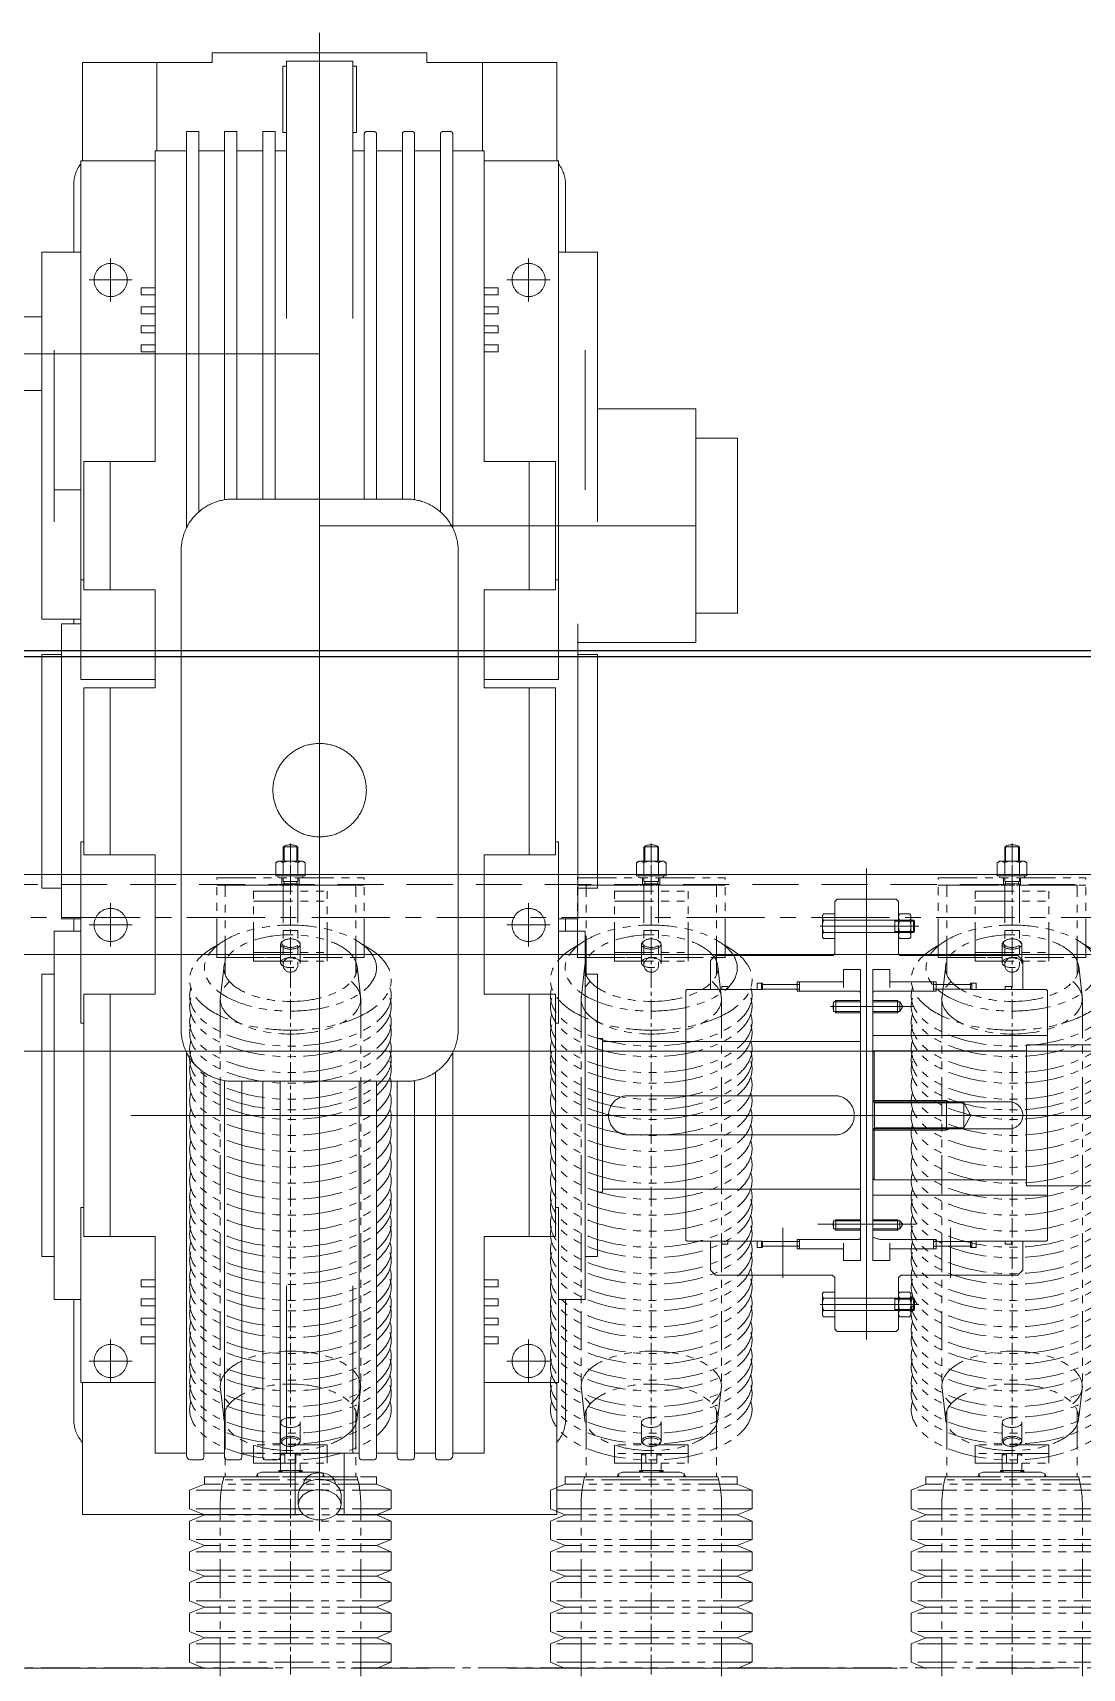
# Model space of a CAD drawing. Header units: millimetres. Extents: x -243837 to -5443, y 40 to 285140.
# Drawn here: x -109758 to -108905, y 78766 to 80097 of the extents above; entities that cross this region are included whole.
import ezdxf

# ---------------------------------------------------------------- set-up
doc = ezdxf.new("R2010")
doc.units = ezdxf.units.MM
for name, pattern in [('CENTER', [50.8, 31.75, -6.35, 6.35, -6.35]), ('CENTER2', [1.125, 0.75, -0.125, 0.125, -0.125]), ('HIDDEN', [0.375, 0.25, -0.125]), ('PHANTOM', [63.5, 31.75, -6.35, 6.35, -6.35, 6.35, -6.35])]:
    doc.linetypes.add(name, pattern=pattern)
for name, color, linetype, lineweight in [('2', 3, 'Continuous', 20), ('CEN', 1, 'CENTER', 9), ('PHANTAM', 21, 'PHANTOM', 0), ('phantom', 4, 'PHANTOM', 5), ('R-CENTER', 1, 'CENTER2', 5), ('R-HIDDEN', 3, 'HIDDEN', 9), ('R-OBJECT', 2, 'Continuous', 20)]:
    doc.layers.add(name, color=color, linetype=linetype, lineweight=lineweight)

# ---------------------------------------------------------------- blocks, each defined once
blk = doc.blocks.new('VXCVXCVXCVCXV')
at = {"layer": 'PHANTAM', "ltscale": 200}
for p, q in [((-1515, -338.5, -0.4), (-1515, 881.3, -0.4)), ((-1708, 857.1, -0.4), (-1708, 777.1, -0.4)), ((-1602.3, 857.1, -0.4), (-1708, 857.1, -0.4)), ((-1647.4, 857.1, -0.4), (-1647.4, 785, -0.4)), ((-1602.3, 865, -0.4), (-1602.3, 857.1, -0.4)), ((-1427.7, 865, -0.4), (-1602.3, 865, -0.4)), ((-1545, 800, -0.4), (-1545, 854, -0.4)), ((-1542, 854, -0.4), (-1545, 854, -0.4)), ((-1542, 648.7, -0.4), (-1542, 858, -0.4)), ((-1542, 858, -0.4), (-1488, 858, -0.4)), ((-1488, 858, -0.4), (-1488, 648.7, -0.4)), ((-1485, 854, -0.4), (-1488, 854, -0.4)), ((-1485, 800, -0.4), (-1485, 854, -0.4)), ((-1427.7, 857.1, -0.4), (-1427.7, 865, -0.4)), ((-1322, 857.1, -0.4), (-1427.7, 857.1, -0.4)), ((-1382.6, 785, -0.4), (-1382.6, 857.1, -0.4)), ((-1322, 777.1, -0.4), (-1322, 857.1, -0.4)), ((-1623.3, 800.8, -0.4), (-1623.3, 478.2, -0.4)), ((-1613.3, 800.8, -0.4), (-1623.3, 800.8, -0.4)), ((-1613.3, 800.8, -0.4), (-1613.3, 491.2, -0.4)), ((-1592.3, 800.8, -0.4), (-1592.3, 501.1, -0.4)), ((-1582.3, 800.8, -0.4), (-1592.3, 800.8, -0.4)), ((-1582.3, 800.8, -0.4), (-1582.3, 501.7, -0.4)), ((-1561.3, 800.8, -0.4), (-1561.3, 501.7, -0.4)), ((-1551.3, 800.8, -0.4), (-1561.3, 800.8, -0.4)), ((-1551.3, 800.8, -0.4), (-1551.3, 501.7, -0.4)), ((-1542, 800, -0.4), (-1545, 800, -0.4)), ((-1485, 800, -0.4), (-1488, 800, -0.4)), ((-1476.7, 800.8, -0.4), (-1470.7, 800.8, -0.4)), ((-1445.7, 800.8, -0.4), (-1439.7, 800.8, -0.4)), ((-1414.7, 800.8, -0.4), (-1408.7, 800.8, -0.4)), ((-1478.7, 798.8, -0.4), (-1478.7, 501.7, -0.4)), ((-1468.7, 798.8, -0.4), (-1468.7, 501.7, -0.4)), ((-1447.7, 798.8, -0.4), (-1447.7, 501.7, -0.4)), ((-1437.7, 798.8, -0.4), (-1437.7, 501.1, -0.4)), ((-1416.7, 798.8, -0.4), (-1416.7, 491.2, -0.4)), ((-1406.7, 798.8, -0.4), (-1406.7, 478.2, -0.4)), ((-1648.8, 777.1, -0.4), (-1709.4, 777.1, -0.4)), ((-1709.4, 354.8, -0.4), (-1709.4, 777.1, -0.4)), ((-1648.8, 532.1, -0.4), (-1648.8, 785, -0.4)), ((-1648.8, 785, -0.4), (-1623.3, 785, -0.4)), ((-1613.3, 785, -0.4), (-1592.3, 785, -0.4)), ((-1582.3, 785, -0.4), (-1561.3, 785, -0.4)), ((-1551.3, 785, -0.4), (-1542, 785, -0.4)), ((-1551.3, 785, -0.4), (-1542, 785, -0.4)), ((-1488, 785, -0.4), (-1478.7, 785, -0.4)), ((-1488, 785, -0.4), (-1478.7, 785, -0.4)), ((-1468.7, 785, -0.4), (-1447.7, 785, -0.4)), ((-1437.7, 785, -0.4), (-1416.7, 785, -0.4)), ((-1406.7, 785, -0.4), (-1381.2, 785, -0.4)), ((-1381.2, 785, -0.4), (-1381.2, 532.1, -0.4)), ((-1381.2, 777.1, -0.4), (-1320.6, 777.1, -0.4)), ((-1320.6, 354.8, -0.4), (-1320.6, 777.1, -0.4)), ((-1715, 702.5, -0.4), (-1715, 758, -0.4)), ((-1315, 758, -0.4), (-1315, 702.5, -0.4)), ((-1709.4, 702.5, -0.4), (-1741, 702.5, -0.4)), ((-1741, 404, -0.4), (-1741, 702.5, -0.4)), ((-1685, 662.5, -0.4), (-1685, 697.6, -0.4)), ((-1345, 662.5, -0.4), (-1345, 697.6, -0.4)), ((-1289, 702.5, -0.4), (-1320.6, 702.5, -0.4)), ((-1289, 702.5, -0.4), (-1289, 483.1, -0.4)), ((-1702.6, 680, -0.4), (-1667.5, 680, -0.4)), ((-1327.5, 680, -0.4), (-1362.6, 680, -0.4)), ((-1648.8, 673.6, -0.4), (-1660.3, 673.6, -0.4)), ((-1660.3, 673.6, -0.4), (-1660.3, 668, -0.4)), ((-1648.8, 668, -0.4), (-1660.3, 668, -0.4)), ((-1381.2, 673.6, -0.4), (-1369.7, 673.6, -0.4)), ((-1381.2, 668, -0.4), (-1369.7, 668, -0.4)), ((-1369.7, 673.6, -0.4), (-1369.7, 668, -0.4)), ((-1648.8, 658.1, -0.4), (-1660.3, 658.1, -0.4)), ((-1660.3, 658.1, -0.4), (-1660.3, 652.5, -0.4)), ((-1648.8, 652.5, -0.4), (-1660.3, 652.5, -0.4)), ((-1381.2, 658.1, -0.4), (-1369.7, 658.1, -0.4)), ((-1381.2, 652.5, -0.4), (-1369.7, 652.5, -0.4)), ((-1369.7, 658.1, -0.4), (-1369.7, 652.5, -0.4)), ((-1741, 650, -0.4), (-1765, 650, -0.4)), ((-1648.8, 642.7, -0.4), (-1660.3, 642.7, -0.4)), ((-1660.3, 642.7, -0.4), (-1660.3, 637, -0.4)), ((-1381.2, 642.7, -0.4), (-1369.7, 642.7, -0.4)), ((-1369.7, 642.7, -0.4), (-1369.7, 637, -0.4)), ((-1648.8, 637, -0.4), (-1660.3, 637, -0.4)), ((-1648.8, 627.2, -0.4), (-1660.3, 627.2, -0.4)), ((-1660.3, 627.2, -0.4), (-1660.3, 621.5, -0.4)), ((-1381.2, 637, -0.4), (-1369.7, 637, -0.4)), ((-1381.2, 627.2, -0.4), (-1369.7, 627.2, -0.4)), ((-1369.7, 627.2, -0.4), (-1369.7, 621.5, -0.4)), ((-1731, 483.1, -0.4), (-1731, 622.9, -0.4)), ((-1648.8, 621.5, -0.4), (-1660.3, 621.5, -0.4)), ((-1381.2, 621.5, -0.4), (-1369.7, 621.5, -0.4)), ((-1299, 622.9, -0.4), (-1299, 509.2, -0.4)), ((-1741, 590, -0.4), (-1765, 590, -0.4)), ((-1209, 575, -0.4), (-1289, 575, -0.4)), ((-1209, 385, -0.4), (-1209, 575, -0.4)), ((-1209, 551.3, -0.4), (-1175, 551.3, -0.4)), ((-1175, 551.3, -0.4), (-1175, 408.8, -0.4)), ((-1706.9, 532.1, -0.4), (-1648.8, 532.1, -0.4)), ((-1706.9, 427.9, -0.4), (-1706.9, 532.1, -0.4)), ((-1685.4, 427.9, -0.4), (-1685.4, 532.1, -0.4)), ((-1323.1, 532.1, -0.4), (-1381.2, 532.1, -0.4)), ((-1344.6, 427.9, -0.4), (-1344.6, 532.1, -0.4)), ((-1323.1, 532.1, -0.4), (-1323.1, 427.9, -0.4)), ((-1731, 509.2, -0.4), (-1709.4, 509.2, -0.4)), ((-1444.6, 501.7, -0.4), (-1585.4, 501.7, -0.4)), ((-1515.2, 480, -0.4), (-1208.8, 480, -0.4)), ((-1627.7, 459.4, -0.4), (-1627.7, 70, -0.4)), ((-1402.3, 70, -0.4), (-1402.3, 459.4, -0.4)), ((-1706.9, 435.9, -0.4), (-1709.4, 435.9, -0.4)), ((-1706.9, 427.9, -0.4), (-1648.8, 427.9, -0.4)), ((-1648.8, 347.9, -0.4), (-1648.8, 427.9, -0.4)), ((-1323.1, 427.9, -0.4), (-1381.2, 427.9, -0.4)), ((-1381.2, 347.9, -0.4), (-1381.2, 427.9, -0.4)), ((-1323.1, 435.9, -0.4), (-1320.6, 435.9, -0.4)), ((-1709.4, 404, -0.4), (-1741, 404, -0.4)), ((-1725, 160, -0.4), (-1725, 400, -0.4)), ((-1709.4, 400, -0.4), (-1725, 400, -0.4)), ((-1715, 400, -0.4), (-1715, 401.1, -0.4)), ((-1305, 160, -0.4), (-1305, 400, -0.4)), ((-1209, 408.8, -0.4), (-1175, 408.8, -0.4)), ((-1741, 185, -0.4), (-1741, 375, -0.4)), ((-1725, 375, -0.4), (-1741, 375, -0.4)), ((-1209, 385, -0.4), (-1305, 385, -0.4)), ((-1289, 375, -0.4), (-1305, 375, -0.4)), ((-1289, 375, -0.4), (-1289, 185, -0.4)), ((-1648.8, 354.8, -0.4), (-1709.4, 354.8, -0.4)), ((-1706.9, 212.1, -0.4), (-1706.9, 347.9, -0.4)), ((-1706.9, 347.9, -0.4), (-1648.8, 347.9, -0.4)), ((-1685.4, 212.1, -0.4), (-1685.4, 347.9, -0.4)), ((-1320.6, 354.8, -0.4), (-1381.2, 354.8, -0.4)), ((-1323.1, 347.9, -0.4), (-1381.2, 347.9, -0.4)), ((-1344.6, 212.1, -0.4), (-1344.6, 347.9, -0.4)), ((-1323.1, 347.9, -0.4), (-1323.1, 212.1, -0.4)), ((-1709.4, 74.9, -0.4), (-1709.4, 222.7, -0.4)), ((-1706.9, 222.7, -0.4), (-1709.4, 222.7, -0.4)), ((-1323.1, 222.7, -0.4), (-1320.6, 222.7, -0.4)), ((-1320.6, 74.9, -0.4), (-1320.6, 222.7, -0.4)), ((-1706.9, 212.1, -0.4), (-1648.8, 212.1, -0.4)), ((-1648.8, 98.7, -0.4), (-1648.8, 212.1, -0.4)), ((-1323.1, 212.1, -0.4), (-1381.2, 212.1, -0.4)), ((-1381.2, 98.7, -0.4), (-1381.2, 212.1, -0.4)), ((-1070, 200.8, -0.4), (-1070, -182.6, -0.4)), ((-1725, 185, -0.4), (-1741, 185, -0.4)), ((-1289, 185, -0.4), (-1305, 185, -0.4)), ((-1094, 176, -0.4), (-1096, 174, -0.4)), ((-1096, 174, -0.4), (-1096, 132, -0.4)), ((-1046, 176, -0.4), (-1094, 176, -0.4)), ((-1046, 176, -0.4), (-1044, 174, -0.4)), ((-1044, 174, -0.4), (-1044, 132, -0.4)), ((-1725, 160, -0.4), (-1709.4, 160, -0.4)), ((-1715, 150, -0.4), (-1715, 160, -0.4)), ((-1685, 137.5, -0.4), (-1685, 172.6, -0.4)), ((-1345, 137.5, -0.4), (-1345, 172.6, -0.4)), ((-1320.6, 160, -0.4), (-1305, 160, -0.4)), ((-1315, 160, -0.4), (-1315, 150, -0.4)), ((-1106, 161.4, -0.4), (-1106, 146.4, -0.4)), ((-1105.1, 163.9, -0.4), (-1096, 163.9, -0.4)), ((-1096, 163.9, -0.4), (-1096, 143.9, -0.4)), ((-1044, 161.4, -0.4), (-1044, 146.4, -0.4)), ((-1043.1, 163.9, -0.4), (-1034.9, 163.9, -0.4)), ((-1034, 161.4, -0.4), (-1034, 146.4, -0.4)), ((-1731, -150, -0.4), (-1731, 150, -0.4)), ((-1731, 150, -0.4), (-1709.4, 150, -0.4)), ((-1702.6, 155, -0.4), (-1667.5, 155, -0.4)), ((-1327.5, 155, -0.4), (-1362.6, 155, -0.4)), ((-1315.6, 150, -0.4), (-1320.6, 150, -0.4)), ((-1315.6, 150, -0.4), (-1299, 150, -0.4)), ((-1299, -150, -0.4), (-1299, 150, -0.4)), ((-1107.8, 153.9, -0.4), (-1027.5, 153.9, -0.4)), ((-1105.1, 158.9, -0.4), (-1096, 158.9, -0.4)), ((-1105.1, 148.9, -0.4), (-1096, 148.9, -0.4)), ((-1096, 158.9, -0.4), (-1032, 158.9, -0.4)), ((-1096, 148.9, -0.4), (-1032, 148.9, -0.4)), ((-1047, 158.9, -0.4), (-1047, 148.9, -0.4)), ((-1047, 158.1, -0.4), (-1031.2, 158.1, -0.4)), ((-1047, 149.6, -0.4), (-1031.2, 149.6, -0.4)), ((-1043.1, 158.9, -0.4), (-1034.9, 158.9, -0.4)), ((-1043.1, 148.9, -0.4), (-1034.9, 148.9, -0.4)), ((-1032, 158.9, -0.4), (-1032, 148.9, -0.4)), ((-1032, 158.9, -0.4), (-1031.2, 158.1, -0.4)), ((-1031.2, 149.6, -0.4), (-1032, 148.9, -0.4)), ((-1031.2, 158.1, -0.4), (-1031.2, 149.6, -0.4)), ((-1105.1, 143.9, -0.4), (-1096, 143.9, -0.4)), ((-1043.1, 143.9, -0.4), (-1034.9, 143.9, -0.4)), ((-1193, 130, -0.4), (-1197, 126, -0.4)), ((-1197, 126, -0.4), (-1197, 102.5, -0.4)), ((-1098, 130, -0.4), (-1193, 130, -0.4)), ((-947, 130, -0.4), (-1042, 130, -0.4)), ((-947, 130, -0.4), (-943, 126, -0.4)), ((-943, 126, -0.4), (-943, 102.5, -0.4)), ((-1741, -115, -0.4), (-1741, 115, -0.4)), ((-1731, 115, -0.4), (-1741, 115, -0.4)), ((-1289, 115, -0.4), (-1299, 115, -0.4)), ((-1289, -115, -0.4), (-1289, 115, -0.4)), ((-1159, 107.6, -0.4), (-1159, 102.5, -0.4)), ((-1154.6, 107.6, -0.4), (-1159, 107.6, -0.4)), ((-1159, 107.6, -0.4), (-1159, 102.5, -0.4)), ((-1159, 107.6, -0.4), (-1154.6, 107.6, -0.4)), ((-1155.6, 107.6, -0.4), (-1155.6, 102.5, -0.4)), ((-1154.6, 106.5, -0.4), (-1154.6, 107.6, -0.4)), ((-1154.6, 107.6, -0.4), (-1154.6, 102.5, -0.4)), ((-1126.5, 108.6, -0.4), (-1126.5, 106.5, -0.4)), ((-1126.5, 101.1, -0.4), (-1126.5, 108.6, -0.4)), ((-1088.8, 108.6, -0.4), (-1126.5, 108.6, -0.4)), ((-1126.5, 108.6, -0.4), (-1088.8, 108.6, -0.4)), ((-1124.5, 101.1, -0.4), (-1124.5, 108.6, -0.4)), ((-1075, 118.6, -0.4), (-1088.8, 118.6, -0.4)), ((-1075, 118.6, -0.4), (-1088.8, 118.6, -0.4)), ((-1088.8, 118.6, -0.4), (-1088.8, 108.6, -0.4)), ((-1088.8, 104, -0.4), (-1088.8, 118.6, -0.4)), ((-1075, 118.6, -0.4), (-1075, -118.1, -0.4)), ((-1065, 118.6, -0.4), (-1065, -118.1, -0.4)), ((-1051.2, 118.6, -0.4), (-1065, 118.6, -0.4)), ((-1051.2, 104, -0.4), (-1051.2, 118.6, -0.4)), ((-1013.5, 108.6, -0.4), (-1051.2, 108.6, -0.4)), ((-1015.5, 101.1, -0.4), (-1015.5, 108.6, -0.4)), ((-1013.5, 101.1, -0.4), (-1013.5, 108.6, -0.4)), ((-981, 107.6, -0.4), (-985.4, 107.6, -0.4)), ((-985.4, 107.6, -0.4), (-985.4, 102.5, -0.4)), ((-984.4, 107.6, -0.4), (-984.4, 102.5, -0.4)), ((-981, 107.6, -0.4), (-981, 102.5, -0.4)), ((-1706.9, 98.7, -0.4), (-1706.9, -98.7, -0.4)), ((-1648.8, 98.7, -0.4), (-1706.9, 98.7, -0.4)), ((-1685.4, 98.7, -0.4), (-1685.4, -98.7, -0.4)), ((-1381.2, 98.7, -0.4), (-1323.1, 98.7, -0.4)), ((-1344.6, 98.7, -0.4), (-1344.6, -98.7, -0.4)), ((-1323.1, -98.7, -0.4), (-1323.1, 98.7, -0.4)), ((-1216, 102.5, -0.4), (-1217, 101.5, -0.4)), ((-1217, 101.5, -0.4), (-1217, -101.5, -0.4)), ((-1216, 102.5, -0.4), (-1154.6, 102.5, -0.4)), ((-1187.9, 102.5, -0.4), (-1197, 102.5, -0.4)), ((-1187.9, 105, -0.4), (-1187.9, 102.5, -0.4)), ((-1182.8, 105, -0.4), (-1187.9, 105, -0.4)), ((-1182.8, 105, -0.4), (-1187.9, 105, -0.4)), ((-1187.9, 105, -0.4), (-1187.9, 102.5, -0.4)), ((-1182.8, 102.5, -0.4), (-1182.8, 105, -0.4)), ((-1182.8, 102.5, -0.4), (-1182.8, 105, -0.4)), ((-1159, 102.5, -0.4), (-1182.8, 102.5, -0.4)), ((-1124.5, 106.5, -0.4), (-1155.6, 106.5, -0.4)), ((-1124.5, 102.8, -0.4), (-1155.6, 102.8, -0.4)), ((-1126.5, 106.5, -0.4), (-1154.6, 106.5, -0.4)), ((-1077, 101.1, -0.4), (-1126.5, 101.1, -0.4)), ((-1095, 93.5, -0.4), (-1096, 92.5, -0.4)), ((-1075, 93.5, -0.4), (-1095, 93.5, -0.4)), ((-1095, 93.5, -0.4), (-1095, 83.5, -0.4)), ((-1065, 93.5, -0.4), (-1045, 93.5, -0.4)), ((-1063, 101.1, -0.4), (-1013.5, 101.1, -0.4)), ((-1045, 93.5, -0.4), (-1045, 83.5, -0.4)), ((-1045, 93.5, -0.4), (-1044, 92.5, -0.4)), ((-1015.5, 106.5, -0.4), (-984.4, 106.5, -0.4)), ((-1015.5, 102.8, -0.4), (-984.4, 102.8, -0.4)), ((-924, 102.5, -0.4), (-985.4, 102.5, -0.4)), ((-957.2, 105, -0.4), (-952.1, 105, -0.4)), ((-957.2, 102.5, -0.4), (-957.2, 105, -0.4)), ((-952.1, 105, -0.4), (-952.1, 102.5, -0.4)), ((-924, 102.5, -0.4), (-923, 101.5, -0.4)), ((-923, 101.5, -0.4), (-923, -101.5, -0.4)), ((-1032.4, 88.5, -0.4), (-1099.3, 88.5, -0.4)), ((-1097, 92.5, -0.4), (-1097.3, 88.5, -0.4)), ((-1097, 84.5, -0.4), (-1097.3, 88.5, -0.4)), ((-1075, 92.5, -0.4), (-1097, 92.5, -0.4)), ((-1097, 92.5, -0.4), (-1097, 84.5, -0.4)), ((-1075, 84.5, -0.4), (-1097, 84.5, -0.4)), ((-1095, 83.5, -0.4), (-1096, 84.5, -0.4)), ((-1075, 83.5, -0.4), (-1095, 83.5, -0.4)), ((-1065, 92.5, -0.4), (-1043, 92.5, -0.4)), ((-1065, 84.5, -0.4), (-1043, 84.5, -0.4)), ((-1065, 83.5, -0.4), (-1045, 83.5, -0.4)), ((-1045, 83.5, -0.4), (-1044, 84.5, -0.4)), ((-1043, 92.5, -0.4), (-1043, 84.5, -0.4)), ((-1040.7, 88.5, -0.4), (-1043, 92.5, -0.4)), ((-1040.7, 88.5, -0.4), (-1043, 84.5, -0.4)), ((-1706.9, 74.9, -0.4), (-1709.4, 74.9, -0.4)), ((-1320.6, 74.9, -0.4), (-1323.1, 74.9, -0.4)), ((-1289, 62.5, -0.4), (-1285, 62.5, -0.4)), ((-1285, 62.5, -0.4), (-1285, -62.5, -0.4)), ((-1285, 60, -0.4), (-1075, 60, -0.4)), ((-1075, 60, -0.4), (-1217, 60, -0.4)), ((-1075, 60, -0.4), (-1075, -60, -0.4)), ((-923, 65, -0.4), (-1065, 65, -0.4)), ((-558.7, 57.5, -0.4), (-940, 57.5, -0.4)), ((-940, -57.5, -0.4), (-940, 57.5, -0.4)), ((-1623.3, 51.2, -0.4), (-1623.3, -276.8, -0.4)), ((-1406.7, -276.8, -0.4), (-1406.7, 51.2, -0.4)), ((-1064, 52.5, -0.4), (-1065, 51.5, -0.4)), ((-1065, -51.5, -0.4), (-1065, 51.5, -0.4)), ((-940, 52.5, -0.4), (-1064, 52.5, -0.4)), ((-1064, 11, -0.4), (-1064, 52.5, -0.4)), ((-1609.2, 35.1, -0.4), (-1609.2, -278.2, -0.4)), ((-1592.3, 28.3, -0.4), (-1592.3, -278.2, -0.4)), ((-1585.4, 27.7, -0.4), (-1444.6, 27.7, -0.4)), ((-1578.2, 27.7, -0.4), (-1578.2, -278.2, -0.4)), ((-1561.3, 27.7, -0.4), (-1561.3, -278.2, -0.4)), ((-1547.2, 27.7, -0.4), (-1547.2, -278.2, -0.4)), ((-1482.8, -278.2, -0.4), (-1482.8, 27.7, -0.4)), ((-1468.7, -278.2, -0.4), (-1468.7, 27.7, -0.4)), ((-1451.8, -278.2, -0.4), (-1451.8, 27.7, -0.4)), ((-1437.7, -278.2, -0.4), (-1437.7, 28.3, -0.4)), ((-1420.8, -278.2, -0.4), (-1420.8, 35.1, -0.4)), ((-1096, 16, -0.4), (-1264, 16, -0.4)), ((-1668.3, 0, -0.4), (-1059.3, 0, -0.4)), ((900.6, 0, -0.4), (-1075, 0, -0.4)), ((-1063.6, 10.1, -0.4), (-1065, 12.6, -0.4)), ((-954, 11, -0.4), (-1065, 11, -0.4)), ((-1064.7, 12, -0.4), (-1005, 12, -0.4)), ((-1063.6, 10.1, -0.4), (-991, 10.1, -0.4)), ((-1063.6, -10.1, -0.4), (-1063.6, 10.1, -0.4)), ((-1005, 12, -0.4), (-1005, -12, -0.4)), ((-1005, 12, -0.4), (-1001.5, 10.1, -0.4)), ((-991, 10.1, -0.4), (-991, -10.1, -0.4)), ((-985.2, 0, -0.4), (-991, 10.1, -0.4)), ((-985.2, 0, -0.4), (-991, -10.1, -0.4)), ((-1068.6, 0, -0.4), (-1071.4, 0, -0.4)), ((-1063.6, -10.1, -0.4), (-1065, -12.6, -0.4)), ((-954, -11, -0.4), (-1065, -11, -0.4)), ((-1064.7, -12, -0.4), (-1005, -12, -0.4)), ((-1064, -52.5, -0.4), (-1064, -11, -0.4)), ((-1063.6, -10.1, -0.4), (-991, -10.1, -0.4)), ((-1005, -12, -0.4), (-1001.5, -10.1, -0.4)), ((-1264, -16, -0.4), (-1096, -16, -0.4)), ((-1064, -52.5, -0.4), (-1065, -51.5, -0.4)), ((-940, -52.5, -0.4), (-1064, -52.5, -0.4)), ((-1289, -62.5, -0.4), (-1285, -62.5, -0.4)), ((-1285, -60, -0.4), (-1075, -60, -0.4)), ((-1075, -60, -0.4), (-1217, -60, -0.4)), ((-923, -65, -0.4), (-1065, -65, -0.4)), ((-558.7, -57.5, -0.4), (-940, -57.5, -0.4)), ((-1709.4, -217.6, -0.4), (-1709.4, -74.9, -0.4)), ((-1706.9, -74.9, -0.4), (-1709.4, -74.9, -0.4)), ((-1320.6, -74.9, -0.4), (-1323.1, -74.9, -0.4)), ((-1320.6, -217.6, -0.4), (-1320.6, -74.9, -0.4)), ((-1138.3, -132.4, -0.4), (-1138.3, -91.6, -0.4)), ((-1030, -88.5, -0.4), (-1109.7, -88.5, -0.4)), ((-1072.3, -88.5, -0.4), (-1099.3, -88.5, -0.4)), ((-1097, -86, -0.4), (-1097.3, -88.5, -0.4)), ((-1097, -92.5, -0.4), (-1097.3, -88.5, -0.4)), ((-1075, -86, -0.4), (-1097, -86, -0.4)), ((-1097, -92.5, -0.4), (-1097, -86, -0.4)), ((-1075, -92.5, -0.4), (-1097, -92.5, -0.4)), ((-1095, -85, -0.4), (-1096, -86, -0.4)), ((-1095, -93.5, -0.4), (-1096, -92.5, -0.4)), ((-1075, -85, -0.4), (-1095, -85, -0.4)), ((-1095, -93.5, -0.4), (-1095, -85, -0.4)), ((-1065, -85, -0.4), (-1045, -85, -0.4)), ((-1065, -86, -0.4), (-1043, -86, -0.4)), ((-1065, -92.5, -0.4), (-1043, -92.5, -0.4)), ((-1045, -85, -0.4), (-1044, -86, -0.4)), ((-1045, -93.5, -0.4), (-1045, -85, -0.4)), ((-1045, -93.5, -0.4), (-1044, -92.5, -0.4)), ((-1040.7, -88.5, -0.4), (-1043, -86, -0.4)), ((-1043, -92.5, -0.4), (-1043, -86, -0.4)), ((-1040.7, -88.5, -0.4), (-1043, -92.5, -0.4)), ((-1001.7, -132.4, -0.4), (-1001.7, -91.6, -0.4)), ((-1648.8, -98.7, -0.4), (-1706.9, -98.7, -0.4)), ((-1648.8, -275, -0.4), (-1648.8, -98.7, -0.4)), ((-1381.2, -98.7, -0.4), (-1381.2, -275, -0.4)), ((-1381.2, -98.7, -0.4), (-1323.1, -98.7, -0.4)), ((-1216, -102.5, -0.4), (-1217, -101.5, -0.4)), ((-1216, -102.5, -0.4), (-1154.6, -102.5, -0.4)), ((-1197, -102.5, -0.4), (-1197, -126, -0.4)), ((-1187.9, -102.5, -0.4), (-1197, -102.5, -0.4)), ((-1197, -102.5, -0.4), (-1197, -126, -0.4)), ((-1187.9, -105, -0.4), (-1187.9, -102.5, -0.4)), ((-1187.9, -105, -0.4), (-1187.9, -102.5, -0.4)), ((-1182.8, -105, -0.4), (-1187.9, -105, -0.4)), ((-1182.8, -105, -0.4), (-1187.9, -105, -0.4)), ((-1182.8, -102.5, -0.4), (-1182.8, -105, -0.4)), ((-1159, -102.5, -0.4), (-1182.8, -102.5, -0.4)), ((-1182.8, -102.5, -0.4), (-1182.8, -105, -0.4)), ((-1159, -107.6, -0.4), (-1159, -102.5, -0.4)), ((-1159, -107.6, -0.4), (-1159, -102.5, -0.4)), ((-1155.6, -107.6, -0.4), (-1155.6, -102.5, -0.4)), ((-1124.5, -102.8, -0.4), (-1155.6, -102.8, -0.4)), ((-1124.5, -106.5, -0.4), (-1155.6, -106.5, -0.4)), ((-1154.6, -107.6, -0.4), (-1154.6, -102.5, -0.4)), ((-1154.6, -106.5, -0.4), (-1154.6, -107.6, -0.4)), ((-1126.5, -106.5, -0.4), (-1154.6, -106.5, -0.4)), ((-1077, -101.1, -0.4), (-1126.5, -101.1, -0.4)), ((-1126.5, -101.1, -0.4), (-1126.5, -108.6, -0.4)), ((-1126.5, -108.6, -0.4), (-1126.5, -106.5, -0.4)), ((-1124.5, -101.1, -0.4), (-1124.5, -108.6, -0.4)), ((-1075, -93.5, -0.4), (-1095, -93.5, -0.4)), ((-1088.8, -104, -0.4), (-1088.8, -118.1, -0.4)), ((-1065, -93.5, -0.4), (-1045, -93.5, -0.4)), ((-1056, -101.1, -0.4), (-1013.5, -101.1, -0.4)), ((-1051.2, -104, -0.4), (-1051.2, -118.1, -0.4)), ((-1015.5, -101.1, -0.4), (-1015.5, -108.6, -0.4)), ((-1015.5, -102.8, -0.4), (-984.4, -102.8, -0.4)), ((-1015.5, -106.5, -0.4), (-984.4, -106.5, -0.4)), ((-1013.5, -101.1, -0.4), (-1013.5, -108.6, -0.4)), ((-924, -102.5, -0.4), (-985.4, -102.5, -0.4)), ((-985.4, -107.6, -0.4), (-985.4, -102.5, -0.4)), ((-984.4, -107.6, -0.4), (-984.4, -102.5, -0.4)), ((-981, -107.6, -0.4), (-981, -102.5, -0.4)), ((-957.2, -102.5, -0.4), (-957.2, -105, -0.4)), ((-957.2, -105, -0.4), (-952.1, -105, -0.4)), ((-952.1, -105, -0.4), (-952.1, -102.5, -0.4)), ((-943, -102.5, -0.4), (-943, -126, -0.4)), ((-924, -102.5, -0.4), (-923, -101.5, -0.4)), ((-1731, -115, -0.4), (-1741, -115, -0.4)), ((-1289, -115, -0.4), (-1299, -115, -0.4)), ((-1159, -107.6, -0.4), (-1154.6, -107.6, -0.4)), ((-1154.6, -107.6, -0.4), (-1159, -107.6, -0.4)), ((-1126.5, -108.6, -0.4), (-1088.8, -108.6, -0.4)), ((-1088.8, -108.6, -0.4), (-1126.5, -108.6, -0.4)), ((-1088.8, -118.1, -0.4), (-1088.8, -108.6, -0.4)), ((-1075, -118.1, -0.4), (-1088.8, -118.1, -0.4)), ((-1075, -118.1, -0.4), (-1088.8, -118.1, -0.4)), ((-1075, -118.1, -0.4), (-1075, -118.1, -0.4)), ((-1051.2, -118.1, -0.4), (-1065, -118.1, -0.4)), ((-1013.5, -108.6, -0.4), (-1051.2, -108.6, -0.4)), ((-981, -107.6, -0.4), (-985.4, -107.6, -0.4)), ((-1193, -130, -0.4), (-1197, -126, -0.4)), ((-1197, -126, -0.4), (-1193, -130, -0.4)), ((-1193, -130, -0.4), (-1098, -130, -0.4)), ((-1098, -130, -0.4), (-1193, -130, -0.4)), ((-1098, -130, -0.4), (-1096, -132, -0.4)), ((-1096, -132, -0.4), (-1098, -130, -0.4)), ((-1096, -132, -0.4), (-1096, -174, -0.4)), ((-1096, -174, -0.4), (-1096, -132, -0.4)), ((-1044, -132, -0.4), (-1042, -130, -0.4)), ((-1044, -174, -0.4), (-1044, -132, -0.4)), ((-947, -130, -0.4), (-1042, -130, -0.4)), ((-947, -130, -0.4), (-943, -126, -0.4)), ((-1660.3, -139.6, -0.4), (-1660.3, -134, -0.4)), ((-1648.8, -134, -0.4), (-1660.3, -134, -0.4)), ((-1648.8, -139.6, -0.4), (-1660.3, -139.6, -0.4)), ((-1542, -275, -0.4), (-1542, -138.7, -0.4)), ((-1488, -138.7, -0.4), (-1488, -275, -0.4)), ((-1381.2, -134, -0.4), (-1369.7, -134, -0.4)), ((-1381.2, -139.6, -0.4), (-1369.7, -139.6, -0.4)), ((-1369.7, -139.6, -0.4), (-1369.7, -134, -0.4)), ((-1106, -161.4, -0.4), (-1106, -146.4, -0.4)), ((-1105.1, -143.9, -0.4), (-1096, -143.9, -0.4)), ((-1096, -163.9, -0.4), (-1096, -143.9, -0.4)), ((-1044, -161.4, -0.4), (-1044, -146.4, -0.4)), ((-1043.1, -143.9, -0.4), (-1034.9, -143.9, -0.4)), ((-1034, -161.4, -0.4), (-1034, -146.4, -0.4)), ((-1709.4, -150, -0.4), (-1731, -150, -0.4)), ((-1715, -248, -0.4), (-1715, -150, -0.4)), ((-1660.3, -155.1, -0.4), (-1660.3, -149.5, -0.4)), ((-1648.8, -149.5, -0.4), (-1660.3, -149.5, -0.4)), ((-1648.8, -155.1, -0.4), (-1660.3, -155.1, -0.4)), ((-1381.2, -149.5, -0.4), (-1369.7, -149.5, -0.4)), ((-1381.2, -155.1, -0.4), (-1369.7, -155.1, -0.4)), ((-1369.7, -155.1, -0.4), (-1369.7, -149.5, -0.4)), ((-1299, -150, -0.4), (-1320.6, -150, -0.4)), ((-1315, -150, -0.4), (-1315, -248, -0.4)), ((-1107.8, -153.9, -0.4), (-1027.5, -153.9, -0.4)), ((-1105.1, -148.9, -0.4), (-1096, -148.9, -0.4)), ((-1105.1, -158.9, -0.4), (-1096, -158.9, -0.4)), ((-1096, -148.9, -0.4), (-1032, -148.9, -0.4)), ((-1096, -158.9, -0.4), (-1032, -158.9, -0.4)), ((-1047, -158.9, -0.4), (-1047, -148.9, -0.4)), ((-1047, -149.6, -0.4), (-1031.2, -149.6, -0.4)), ((-1047, -158.1, -0.4), (-1031.2, -158.1, -0.4)), ((-1043.1, -148.9, -0.4), (-1034.9, -148.9, -0.4)), ((-1043.1, -158.9, -0.4), (-1034.9, -158.9, -0.4)), ((-1032, -158.9, -0.4), (-1032, -148.9, -0.4)), ((-1031.2, -149.6, -0.4), (-1032, -148.9, -0.4)), ((-1032, -158.9, -0.4), (-1031.2, -158.1, -0.4)), ((-1031.2, -158.1, -0.4), (-1031.2, -149.6, -0.4)), ((-1660.3, -170.6, -0.4), (-1660.3, -165, -0.4)), ((-1648.8, -165, -0.4), (-1660.3, -165, -0.4)), ((-1648.8, -170.6, -0.4), (-1660.3, -170.6, -0.4)), ((-1381.2, -165, -0.4), (-1369.7, -165, -0.4)), ((-1381.2, -170.6, -0.4), (-1369.7, -170.6, -0.4)), ((-1369.7, -170.6, -0.4), (-1369.7, -165, -0.4)), ((-1105.1, -163.9, -0.4), (-1096, -163.9, -0.4)), ((-1043.1, -163.9, -0.4), (-1034.9, -163.9, -0.4)), ((-1685, -217.5, -0.4), (-1685, -182.4, -0.4)), ((-1660.3, -186.1, -0.4), (-1660.3, -180.4, -0.4)), ((-1648.8, -180.4, -0.4), (-1660.3, -180.4, -0.4)), ((-1648.8, -186.1, -0.4), (-1660.3, -186.1, -0.4)), ((-1381.2, -180.4, -0.4), (-1369.7, -180.4, -0.4)), ((-1381.2, -186.1, -0.4), (-1369.7, -186.1, -0.4)), ((-1369.7, -186.1, -0.4), (-1369.7, -180.4, -0.4)), ((-1345, -217.5, -0.4), (-1345, -182.4, -0.4)), ((-1096, -174, -0.4), (-1094, -176, -0.4)), ((-1094, -176, -0.4), (-1096, -174, -0.4)), ((-1046, -176, -0.4), (-1094, -176, -0.4)), ((-1094, -176, -0.4), (-1073, -176, -0.4)), ((-1046, -176, -0.4), (-1044, -174, -0.4)), ((-1702.6, -200, -0.4), (-1667.5, -200, -0.4)), ((-1327.5, -200, -0.4), (-1362.6, -200, -0.4)), ((-1648.8, -217.6, -0.4), (-1709.4, -217.6, -0.4)), ((-1708, -217.6, -0.4), (-1708, -325, -0.4)), ((-1381.2, -217.6, -0.4), (-1320.6, -217.6, -0.4)), ((-1322, -325, -0.4), (-1322, -217.6, -0.4)), ((-1623.3, -275, -0.4), (-1648.8, -275, -0.4)), ((-1592.3, -275, -0.4), (-1609.2, -275, -0.4)), ((-1561.3, -275, -0.4), (-1578.2, -275, -0.4)), ((-1542, -275, -0.4), (-1547.2, -275, -0.4)), ((-1547.2, -275, -0.4), (-1482.8, -275, -0.4)), ((-1535, -325, -0.4), (-1535, -275, -0.4)), ((-1495, -325, -0.4), (-1495, -275, -0.4)), ((-1482.8, -275, -0.4), (-1488, -275, -0.4)), ((-1451.8, -275, -0.4), (-1468.7, -275, -0.4)), ((-1420.8, -275, -0.4), (-1437.7, -275, -0.4)), ((-1381.2, -275, -0.4), (-1406.7, -275, -0.4)), ((-1611.2, -280.4, -0.4), (-1620.1, -280.4, -0.4)), ((-1580.2, -280.4, -0.4), (-1590.3, -280.4, -0.4)), ((-1549.2, -280.4, -0.4), (-1559.3, -280.4, -0.4)), ((-1470.7, -280.4, -0.4), (-1480.8, -280.4, -0.4)), ((-1439.7, -280.4, -0.4), (-1449.8, -280.4, -0.4)), ((-1409.9, -280.4, -0.4), (-1418.8, -280.4, -0.4)), ((-1523.8, -297.8, -0.4), (-1528.4, -300.5, -0.4)), ((-1532.5, -308.5, -0.4), (-1532.5, -317, -0.4)), ((-1497.5, -317, -0.4), (-1498.6, -312.7, -0.4)), ((-1497.5, -308.5, -0.4), (-1497.5, -317, -0.4)), ((-1708, -325, -0.4), (-1528.3, -325, -0.4)), ((-1501.7, -325, -0.4), (-1322, -325, -0.4))]:
    blk.add_line(p, q, dxfattribs=at)
at = {"layer": 'PHANTAM', "linetype": 'Continuous'}
blk.add_line((-1902.3, 620, -0.4), (-1515, 620, -0.4), dxfattribs=at)
at = {"layer": 'PHANTAM', "ltscale": 200, "elevation": -0.4}
for points in [[(-1623.3, -276.8), (-1623, -278.3), (-1622.3, -279.4), (-1621.3, -280.2), (-1620.1, -280.4)], [(-1611.2, -280.4), (-1610.2, -280.1), (-1609.5, -279.3), (-1609.2, -278.2)], [(-1592.3, -278.2), (-1592, -279.3), (-1591.2, -280.1), (-1590.3, -280.4)], [(-1580.2, -280.4), (-1579.2, -280.1), (-1578.5, -279.3), (-1578.2, -278.2)], [(-1561.3, -278.2), (-1561, -279.3), (-1560.3, -280.1), (-1559.3, -280.4)], [(-1549.2, -280.4), (-1548.3, -280.1), (-1547.5, -279.3), (-1547.2, -278.2)], [(-1482.8, -278.2), (-1482.5, -279.3), (-1481.7, -280.1), (-1480.8, -280.4)], [(-1470.7, -280.4), (-1469.7, -280.1), (-1469, -279.3), (-1468.7, -278.2)], [(-1451.8, -278.2), (-1451.5, -279.3), (-1450.8, -280.1), (-1449.8, -280.4)], [(-1439.7, -280.4), (-1438.8, -280.1), (-1438, -279.3), (-1437.7, -278.2)], [(-1420.8, -278.2), (-1420.5, -279.3), (-1419.8, -280.1), (-1418.8, -280.4)], [(-1409.9, -280.4), (-1408.7, -280.2), (-1407.7, -279.4), (-1407, -278.3), (-1406.7, -276.8)], [(-1502, -300), (-1502.8, -296.9), (-1505, -294.1), (-1508.5, -292), (-1512.7, -290.9), (-1517.3, -290.9), (-1521.5, -292), (-1525, -294.1), (-1527.2, -296.9), (-1528, -300)], [(-1528.4, -300.5), (-1531.4, -304.3), (-1532.5, -308.5)], [(-1498.6, -312.7), (-1501.6, -309), (-1506.3, -306.3), (-1512, -304.8), (-1518, -304.8), (-1523.8, -306.3), (-1528.4, -309)], [(-1501.6, -300.5), (-1506.3, -297.8), (-1512, -296.3), (-1518, -296.3), (-1523.8, -297.8)], [(-1497.5, -308.5), (-1498.6, -304.3), (-1501.6, -300.5)], [(-1528.4, -309), (-1531.4, -312.7), (-1532.5, -317)], [(-1532.5, -317), (-1531.4, -321.2), (-1528.4, -324.9), (-1523.8, -327.7), (-1518, -329.2), (-1512, -329.2), (-1506.3, -327.7), (-1501.6, -324.9), (-1498.6, -321.2), (-1497.5, -317)]]:
    blk.add_lwpolyline(points, dxfattribs=at)
at = {"layer": 'PHANTAM', "ltscale": 200}
for centre, radius in [((-1685, 680, -0.4), 13.5), ((-1345, 680, -0.4), 13.5), ((-1515, 264.7, -0.4), 38), ((-1685, 155, -0.4), 13.5), ((-1345, 155, -0.4), 13.5), ((-1685, -200, -0.4), 13.5), ((-1345, -200, -0.4), 13.5)]:
    blk.add_circle(centre, radius, dxfattribs=at)
for centre, radius, start, end in [((-1476.7, 798.8, -0.4), 2, 90, 180), ((-1470.7, 798.8, -0.4), 2, 0, 90), ((-1445.7, 798.8, -0.4), 2, 90, 180), ((-1439.7, 798.8, -0.4), 2, 0, 90), ((-1414.7, 798.8, -0.4), 2, 90, 180), ((-1408.7, 798.8, -0.4), 2, 0, 90), ((-1688, 758, -0.4), 27, 142.9532, 180), ((-1342, 758, -0.4), 27, 0, 37.0468), ((-1585.4, 459.4, -0.4), 42.3, 90, 180), ((-1444.6, 459.4, -0.4), 42.3, 0, 90), ((-1688, 401.1, -0.4), 27, 173.7643, 180), ((-1102.2, 161.4, -0.4), 3.85, 139.4595, 220.5405), ((-1040.2, 161.4, -0.4), 3.85, 139.4595, 220.5405), ((-1037.8, 161.4, -0.4), 3.85, 319.4595, 40.5405), ((-1092, 153.9, -0.4), 14, 159.0752, 200.9248), ((-1102.2, 146.4, -0.4), 3.85, 139.4595, 220.5405), ((-1030, 153.9, -0.4), 14, 159.0752, 200.9248), ((-1040.2, 146.4, -0.4), 3.85, 139.4595, 220.5405), ((-1048, 153.9, -0.4), 14, 339.0752, 20.9248), ((-1037.8, 146.4, -0.4), 3.85, 319.4595, 40.5405), ((-1098, 132, -0.4), 2, 270, 0), ((-1042, 132, -0.4), 2, 180, 270), ((-1077, 99.1, -0.4), 2, 0, 90), ((-1063, 99.1, -0.4), 2, 90, 180), ((-1585.4, 70, -0.4), 42.3, 180, 270), ((-1444.6, 70, -0.4), 42.3, 270, 0), ((-1264, 0, -0.4), 16, 90, 270), ((-1096, 0, -0.4), 16, 270, 90), ((-954, 0, -0.4), 11, 270, 90), ((-1077, -99.1, -0.4), 2, 270, 0), ((-1056.6, -82.7, -0.4), 18.4, 242.9871, 271.9553), ((-1102.2, -146.4, -0.4), 3.85, 139.4595, 220.5405), ((-1040.2, -146.4, -0.4), 3.85, 139.4595, 220.5405), ((-1037.8, -146.4, -0.4), 3.85, 319.4595, 40.5405), ((-1092, -153.9, -0.4), 14, 159.0752, 200.9248), ((-1102.2, -161.4, -0.4), 3.85, 139.4595, 220.5405), ((-1030, -153.9, -0.4), 14, 159.0752, 200.9248), ((-1040.2, -161.4, -0.4), 3.85, 139.4595, 220.5405), ((-1048, -153.9, -0.4), 14, 339.0752, 20.9248), ((-1037.8, -161.4, -0.4), 3.85, 319.4595, 40.5405), ((-1688, -248, -0.4), 27, 180, 221.9896), ((-1342, -248, -0.4), 27, 318.0104, 0)]:
    blk.add_arc(centre, radius, start, end, dxfattribs=at)
blk = doc.blocks.new('A$Cdfc40b7d')
at = {"layer": 'phantom'}
for p, q in [((-2146.6, 536.8, 152.2), (-2134.6, 536.8, 152.2)), ((-2146.6, 536.8, 152.2), (-2146.6, 525.3, 152.2)), ((-2145.8, 536.8, 152.2), (-2145.8, 524.3, 152.2)), ((-2135.3, 536.8, 152.2), (-2135.3, 525.3, 152.2)), ((-2134.6, 536.8, 152.2), (-2134.6, 525.3, 152.2)), ((-2152.6, 524, 152.2), (-2150.4, 525.3, 152.2)), ((-2152.6, 524, 152.2), (-2152.6, 513.3, 152.2)), ((-2150.4, 525.3, 152.2), (-2130.7, 525.3, 152.2)), ((-2146.6, 524, 152.2), (-2146.6, 513.3, 152.2)), ((-2140.6, 498.7, 152.2), (-2140.6, 522.2, 152.2)), ((-2134.6, 524, 152.2), (-2134.6, 513.3, 152.2)), ((-2128.6, 524, 152.2), (-2130.7, 525.3, 152.2)), ((-2128.6, 524, 152.2), (-2128.6, 513.3, 152.2)), ((-2200.6, 511.8, 152.2), (-2080.6, 511.8, 152.2)), ((-2200.6, 446.8, 152.2), (-2200.6, 511.8, 152.2)), ((-2152.6, 513.3, 152.2), (-2128.6, 513.3, 152.2)), ((-2150.6, 513.3, 152.2), (-2150.6, 511.8, 152.2)), ((-2147.6, 511.8, 152.2), (-2147.6, 505.8, 152.2)), ((-2147.6, 511.8, 152.2), (-2147.6, 505.6, 152.2)), ((-2146.6, 511.8, 152.2), (-2146.6, 508.8, 152.2)), ((-2146.6, 508.8, 152.2), (-2134.6, 508.8, 152.2)), ((-2146.6, 506.8, 152.2), (-2146.6, 440.8, 152.2)), ((-2134.6, 506.8, 152.2), (-2146.6, 506.8, 152.2)), ((-2145.8, 508.8, 152.2), (-2145.8, 506.8, 152.2)), ((-2135.3, 508.8, 152.2), (-2135.3, 506.8, 152.2)), ((-2134.6, 511.8, 152.2), (-2134.6, 508.8, 152.2)), ((-2134.6, 506.8, 152.2), (-2134.6, 440.8, 152.2)), ((-2133.6, 511.8, 152.2), (-2133.6, 505.8, 152.2)), ((-2133.6, 511.8, 152.2), (-2133.6, 505.8, 152.2)), ((-2130.6, 513.3, 152.2), (-2130.6, 511.8, 152.2)), ((-2080.6, 446.8, 152.2), (-2080.6, 511.8, 152.2)), ((-2200.6, 505.8, 152.2), (-2080.6, 505.8, 152.2)), ((-2193.6, 432.6, 152.2), (-2193.6, 505.8, 152.2)), ((-2087.5, 505.8, 152.2), (-2193.6, 505.8, 152.2)), ((-2170.6, 500.8, 152.2), (-2110.6, 500.8, 152.2)), ((-2170.6, 443.9, 152.2), (-2170.6, 500.8, 152.2)), ((-2170.6, 492.8, 152.2), (-2110.6, 492.8, 152.2)), ((-2140.6, 500.8, 152.2), (-2140.6, 505.8, 152.2)), ((-2110.6, 443.9, 152.2), (-2110.6, 500.8, 152.2)), ((-2087.5, 432.6, 152.2), (-2087.5, 505.8, 152.2)), ((-2146.6, 468.8, 152.2), (-2134.6, 468.8, 152.2)), ((-2148.6, 442.6, 152.2), (-2148.6, 457.6, 152.2)), ((-2132.6, 442.6, 152.2), (-2132.6, 457.6, 152.2)), ((-2200.6, 446.8, 152.2), (-2193.6, 446.8, 152.2)), ((-2193.6, 446.8, 152.2), (-2087.5, 446.8, 152.2)), ((-2170.6, 450.9, 152.2), (-2110.6, 450.9, 152.2)), ((-2170.6, 443.9, 152.2), (-2110.6, 443.9, 152.2)), ((-2160.6, 446.8, 152.2), (-2154.6, 446.8, 152.2)), ((-2154.6, 446.8, 152.2), (-2150.6, 446.8, 152.2)), ((-2087.5, 446.8, 152.2), (-2080.6, 446.8, 152.2)), ((-2083.4, 413, 152.2), (-2086.4, 439.8, 152.2)), ((-2197.7, 413, 152.2), (-2194.8, 438.2, 152.2)), ((-2197.7, 413, 152.2), (-2197.7, 97.8)), ((-2083.4, 413, 152.2), (-2083.4, 97.8)), ((-2197.7, 97.8), (-2194.8, 72.5)), ((-2083.4, 97.8), (-2086.4, 72.5)), ((-2193.6, 78.1), (-2193.6, 24.1)), ((-2148.6, 68.2), (-2148.6, 53.1)), ((-2132.6, 68.2), (-2132.6, 53.1)), ((-2087.5, 78.1), (-2087.5, 24.1)), ((-2110.6, 50), (-2170.6, 50)), ((-2170.6, 43.1), (-2170.6, 49.9)), ((-2110.6, 43.1), (-2170.6, 43.1)), ((-2170.6, 43.1), (-2170.6, 35.1)), ((-2147.6, 43.1), (-2148.6, 42.1)), ((-2148.6, 35.1), (-2148.6, 43.1)), ((-2147.6, 43.1), (-2148.6, 42.1)), ((-2148.6, 42.1), (-2147.6, 43.1)), ((-2148.6, 42.1), (-2148.6, 41.1)), ((-2148.6, 42.1), (-2145.1, 42.1)), ((-2148.6, 41.1), (-2148.6, 42.1)), ((-2148.6, 42.1), (-2145.1, 42.1)), ((-2147.6, 43.1), (-2133.6, 43.1)), ((-2147.6, 43.1), (-2133.6, 43.1)), ((-2145.1, 43.1), (-2145.1, 35.1)), ((-2136.1, 43.1), (-2136.1, 35.1)), ((-2132.6, 42.1), (-2136.1, 42.1)), ((-2136.1, 42.1), (-2132.6, 42.1)), ((-2133.6, 43.1), (-2132.6, 42.1)), ((-2132.6, 42.1), (-2133.6, 43.1)), ((-2132.6, 42.1), (-2132.6, 41.1)), ((-2132.6, 41.1), (-2132.6, 42.1)), ((-2110.6, 43.1), (-2110.6, 49.9)), ((-2110.6, 35.1), (-2110.6, 43.1)), ((-2170.6, 35.1), (-2110.6, 35.1)), ((-2164.1, 28), (-2167.6, 26.5)), ((-2164.1, 28), (-2148.6, 28)), ((-2150.1, 29.1), (-2150.1, 28)), ((-2150.1, 29), (-2150, 29.1)), ((-2150.1, 28.3), (-2149.3, 29.1)), ((-2150.1, 29.1), (-2131, 29.1)), ((-2150.1, 28), (-2131, 28)), ((-2149.7, 28), (-2148.6, 29.1)), ((-2149, 28), (-2147.9, 29.1)), ((-2148.6, 35.1), (-2148.6, 29.1)), ((-2148.6, 29.1), (-2132.6, 29.1)), ((-2148.6, 28), (-2132.6, 28)), ((-2148.3, 28), (-2147.7, 28.6)), ((-2147.7, 29.1), (-2147.7, 28)), ((-2145.1, 35.1), (-2136.1, 35.1)), ((-2140.6, 35.1), (-2140.6, 24.1)), ((-2133.5, 29.1), (-2133.5, 28)), ((-2133.5, 28.7), (-2133, 29.1)), ((-2133.4, 28), (-2132.3, 29.1)), ((-2132.7, 28), (-2131.6, 29.1)), ((-2132.6, 35.1), (-2132.6, 29.1)), ((-2132.6, 28), (-2117.1, 28)), ((-2132, 28), (-2131, 29)), ((-2131.3, 28), (-2131, 28.3)), ((-2131, 29.1), (-2131, 28)), ((-2117.1, 28), (-2113.6, 26.5)), ((-2222.6, 13.1), (-2210.6, 18.1)), ((-2210.6, 24.1), (-2070.6, 24.1)), ((-2210.6, 18.1), (-2210.6, 24.1)), ((-2070.6, 18.1), (-2210.6, 18.1)), ((-2085.8, 21.6), (-2195.4, 21.6)), ((-2086.4, 24.1), (-2194.8, 24.1)), ((-2168.3, 24.1), (-2167.6, 26.2)), ((-2166.8, 24.1), (-2167.6, 26.5)), ((-2166.9, 24.1), (-2167.6, 26.2)), ((-2114.3, 24.1), (-2113.6, 26.5)), ((-2114.2, 24.1), (-2113.6, 26.2)), ((-2112.8, 24.1), (-2113.6, 26.2)), ((-2070.6, 18.1), (-2070.6, 24.1)), ((-2058.6, 13.1), (-2070.6, 18.1)), ((-2058.6, 13.1), (-2222.6, 13.1)), ((-2222.6, 13.1), (-2222.6, -1.9)), ((-2197.7, -265.1), (-2197.7, 1.2)), ((-2083.4, -265.1), (-2083.4, 1.2)), ((-2058.6, 13.1), (-2058.6, -1.9)), ((-2058.6, -1.9), (-2222.6, -1.9)), ((-2222.6, -1.9), (-2210.6, -6.9)), ((-2222.6, -11.9), (-2210.6, -6.9)), ((-2058.6, -11.9), (-2222.6, -11.9)), ((-2222.6, -11.9), (-2222.6, -26.9)), ((-2070.6, -6.9), (-2210.6, -6.9)), ((-2058.6, -1.9), (-2070.6, -6.9)), ((-2058.6, -11.9), (-2070.6, -6.9)), ((-2058.6, -11.9), (-2058.6, -26.9)), ((-2058.6, -26.9), (-2222.6, -26.9)), ((-2222.6, -26.9), (-2210.6, -31.9)), ((-2222.6, -36.9), (-2210.6, -31.9)), ((-2058.6, -36.9), (-2222.6, -36.9)), ((-2222.6, -36.9), (-2222.6, -51.9)), ((-2070.6, -31.9), (-2210.6, -31.9)), ((-2058.6, -26.9), (-2070.6, -31.9)), ((-2058.6, -36.9), (-2070.6, -31.9)), ((-2058.6, -36.9), (-2058.6, -51.9)), ((-2058.6, -51.9), (-2222.6, -51.9)), ((-2222.6, -51.9), (-2210.6, -56.9)), ((-2058.6, -51.9), (-2070.6, -56.9)), ((-2222.6, -61.9), (-2210.6, -56.9)), ((-2058.6, -61.9), (-2222.6, -61.9)), ((-2222.6, -61.9), (-2222.6, -76.9)), ((-2070.6, -56.9), (-2210.6, -56.9)), ((-2058.6, -61.9), (-2070.6, -56.9)), ((-2058.6, -61.9), (-2058.6, -76.9)), ((-2058.6, -76.9), (-2222.6, -76.9)), ((-2222.6, -76.9), (-2210.6, -81.9)), ((-2058.6, -76.9), (-2070.6, -81.9)), ((-2222.6, -86.9), (-2210.6, -81.9)), ((-2058.6, -86.9), (-2222.6, -86.9)), ((-2222.6, -86.9), (-2222.6, -101.9)), ((-2070.6, -81.9), (-2210.6, -81.9)), ((-2058.6, -86.9), (-2070.6, -81.9)), ((-2058.6, -86.9), (-2058.6, -101.9)), ((-2058.6, -101.9), (-2222.6, -101.9)), ((-2222.6, -101.9), (-2210.6, -106.9)), ((-2058.6, -101.9), (-2070.6, -106.9)), ((-2222.6, -111.9), (-2210.6, -106.9)), ((-2058.6, -111.9), (-2222.6, -111.9)), ((-2222.6, -111.9), (-2222.6, -126.9)), ((-2070.6, -106.9), (-2210.6, -106.9)), ((-2058.6, -111.9), (-2070.6, -106.9)), ((-2058.6, -111.9), (-2058.6, -126.9)), ((-2058.6, -126.9), (-2222.6, -126.9)), ((-2222.6, -126.9), (-2210.6, -131.9)), ((-2058.6, -126.9), (-2070.6, -131.9))]:
    blk.add_line(p, q, dxfattribs=at)
at = {"layer": 'phantom', "color": 1, "linetype": 'CENTER', "ltscale": 0.5}
blk.add_line((-2140.6, 539.5, 152.2), (-2140.6, -799.3, -3.4), dxfattribs=at)
at = {"layer": 'phantom'}
blk.add_circle((-2140.6, 440.8, 152.2), 6, dxfattribs=at)
for centre, radius, start, end in [((-2140.6, 527.7, 152.2), 10.9, 56.6036, 123.3964), ((-2149.6, 521, 152.2), 4.24, 45, 135), ((-2140.6, 510.3, 152.2), 15, 66.4634, 113.5366), ((-2131.6, 521, 152.2), 4.24, 45, 135), ((-2107.7, 1.2), 90, 165.2922, 180), ((-2173.4, 1.2), 90, 0, 14.7078)]:
    blk.add_arc(centre, radius, start, end, dxfattribs=at)
at = {"layer": 'phantom', "extrusion": (0, 0, -1)}
for centre, major_axis in [((-2140.6, 438.2, 152.2), (70, 0)), ((-2140.6, 438.2, 152.2), (54.2, 0)), ((-2140.6, 458.5, 152.2), (7, 0)), ((-2140.6, 442.6, 152.2), (8, 0))]:
    blk.add_ellipse(centre, major_axis=major_axis, ratio=0.5, dxfattribs=at)
for centre, major_axis, start_param, end_param in [((-2140.6, 428.7, 152.2), (82, 0), 5.507893, 10.200071), ((-2140.6, 457.6, 152.2), (8, 0), 5.576234, 10.13173), ((-2140.6, 413, 152.2), (57.1, 0), 5.761132, 9.946831), ((-2140.6, 415.7, 152.2), (82, 0), 6.124096, 9.583867), ((-2140.6, 407.1, 152.2), (82, 0), 6.124096, 9.583867), ((-2140.6, 394.1, 152.2), (82, 0), 6.124096, 9.583867), ((-2140.6, 385.4, 152.2), (82, 0), 6.124096, 9.583867), ((-2140.6, 372.4, 152.2), (82, 0), 6.124096, 9.583867), ((-2140.6, 363.8, 152.2), (82, 0), 6.124096, 9.583867), ((-2140.6, 356), (82, 0), 6.124096, 9.583867), ((-2140.6, 343), (82, 0), 6.124096, 9.583867), ((-2140.6, 330), (82, 0), 6.124096, 9.583867), ((-2140.6, 317), (82, 0), 6.124096, 9.583867), ((-2140.6, 304), (82, 0), 6.124096, 9.583867), ((-2140.6, 291), (82, 0), 6.124096, 9.583867), ((-2140.6, 278), (82, 0), 6.124096, 9.583867), ((-2140.6, 265), (82, 0), 6.124096, 9.583867), ((-2140.6, 252), (82, 0), 6.124096, 9.583867), ((-2140.6, 243.4), (82, 0), 6.124096, 9.583867), ((-2140.6, 230.4), (82, 0), 6.124096, 9.583867), ((-2140.6, 221.7), (82, 0), 6.124096, 9.583867), ((-2140.6, 208.7), (82, 0), 6.124096, 9.583867), ((-2140.6, 200.1), (82, 0), 6.124096, 9.583867), ((-2140.6, 187.1), (82, 0), 6.124096, 9.583867), ((-2140.6, 178.4), (82, 0), 6.124096, 9.583867), ((-2140.6, 165.4), (82, 0), 6.124096, 9.583867), ((-2140.6, 156.8), (82, 0), 6.124096, 9.583867), ((-2140.6, 143.8), (82, 0), 6.124096, 9.583867), ((-2140.6, 135.1), (82, 0), 6.124096, 9.583867), ((-2140.6, 122.1), (82, 0), 6.124096, 9.583867), ((-2140.6, 113.5), (82, 0), 6.124096, 9.583867), ((-2140.6, 100.5), (82, 0), 6.124096, 9.583867), ((-2140.6, 91.8), (82, 0), 6.124096, 9.583867), ((-2140.6, 78.8), (82, 0), 6.124096, 9.583867)]:
    blk.add_ellipse(centre, major_axis=major_axis, ratio=0.5, start_param=start_param, end_param=end_param, dxfattribs=at)
at = {"layer": 'phantom'}
for centre, major_axis, start_param, end_param in [((-2140.6, 97.8), (57.1, 0), 5.761132, 9.946831), ((-2140.6, 53.1), (8, 0), 5.576234, 10.13173)]:
    blk.add_ellipse(centre, major_axis=major_axis, ratio=0.5, start_param=start_param, end_param=end_param, dxfattribs=at)
for centre, major_axis in [((-2140.6, 72.5), (54.2, 0)), ((-2140.6, 68.2), (8, 0)), ((-2140.6, 52.3), (7, 0))]:
    blk.add_ellipse(centre, major_axis=major_axis, ratio=0.5, dxfattribs=at)
blk = doc.blocks.new('A$C21B33FEA')
at = {"color": 2}
for p, q in [((16457.8, 28.4, 7358.3), (-65014.7, 28.4, 7358.3)), ((16457.8, 23.4, 7358.3), (-65014.7, 23.4, 7358.3))]:
    blk.add_line(p, q, dxfattribs=at)

msp = doc.modelspace()

# ---------------------------------------------------------------- linework, layer by layer
at = {"layer": 'CEN', "color": 1}
msp.add_line((-111885.16, 78766.33, 0), (-105160.16, 78766.33, 0), dxfattribs=at)
at = {"layer": 'R-CENTER', "color": 1, "linetype": 'CENTER', "ltscale": 2}
msp.add_line((-116541.66, 79377, -40.54), (-107284.75, 79377.13, -40.54), dxfattribs=at)
at = {"layer": 'R-CENTER', "color": 1, "linetype": 'CENTER', "ltscale": 10}
msp.add_line((-193192.22, 78767.18, -169.38), (-107113.76, 78766.01, -305.48), dxfattribs=at)
at = {"layer": 'R-HIDDEN', "ltscale": 150}
msp.add_line((-116541.66, 79404, 0), (-107284.75, 79404.13, 0), dxfattribs=at)
at = {"layer": 'R-OBJECT'}
for p, q in [((-116541.66, 79412, 0), (-107284.75, 79412.13, 0)), ((-116541.66, 79347, 0), (-107284.75, 79347.13, 0)), ((-116541.66, 79268.15, 0), (-106497.94, 79268.3, 0))]:
    msp.add_line(p, q, dxfattribs=at)

# ---------------------------------------------------------------- block references
at = {"color": 4, "xscale": -1, "rotation": 180}
msp.add_blockref('A$C21B33FEA', (-124126.13, 79617.63, -7358.3), dxfattribs=at)
at = {"layer": '2', "linetype": 'Continuous'}
for p in [(-107408.08, 78897.78, -9.98), (-107114.57, 78897.78, -9.98), (-106821.06, 78897.78, -9.98)]:
    msp.add_blockref('A$Cdfc40b7d', p, dxfattribs=at)
at = {"layer": 'R-OBJECT'}
msp.add_blockref('VXCVXCVXCVCXV', (-108009.94, 79216.12, 173.79), dxfattribs=at)

doc.saveas('drawing.dxf')
